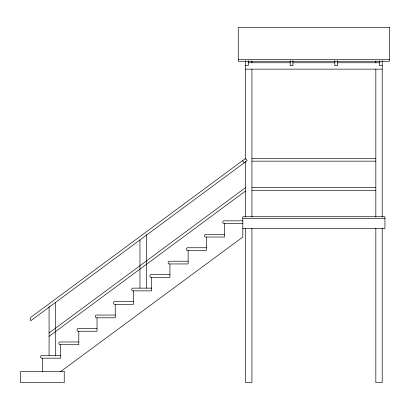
<?xml version="1.0" encoding="UTF-8"?>
<svg xmlns="http://www.w3.org/2000/svg" width="410" height="410" viewBox="0 0 410 410"><rect width="100%" height="100%" fill="white"/><g stroke="black" fill="none" stroke-linecap="round" stroke-linejoin="round"><path stroke-width="0.61" d="M49.072 332.966L245.544 187.58M49.072 336.364L245.544 190.983M60.588 371.624L242.812 237.031L242.812 216.736L384.944 216.736L384.944 228.58L242.812 228.58M238.256 59.552L389.5 59.552M248.101 62.761L290.249 62.761M292.801 62.761L334.955 62.761M337.507 62.761L379.655 62.761M245.544 65.682L248.275 65.682L248.275 60.603M382.212 65.682L379.476 65.682L379.476 60.603M245.544 69.136L382.212 69.136M251.924 158.424L375.832 158.424M251.924 161.161L375.832 161.161M251.924 187.58L375.832 187.58M251.924 190.317L375.832 190.317M242.812 218.561L384.944 218.561M242.812 220.836L223.675 220.836A1.481 1.481 0 0 0 223.675 223.573L242.812 223.573M224.588 234.3L205.456 234.3A1.481 1.481 0 0 0 205.456 237.031L224.588 237.031L224.588 223.573M206.368 247.758L187.232 247.758A1.481 1.481 0 0 0 187.232 250.489L206.368 250.489L206.368 237.031M188.144 261.216L169.012 261.216A1.481 1.481 0 0 0 169.012 263.948L188.144 263.948L188.144 250.489M169.924 274.674L150.788 274.674A1.481 1.481 0 0 0 150.788 277.411L169.924 277.411L169.924 263.948M151.7 288.138L132.568 288.138A1.481 1.481 0 0 0 132.568 290.869L151.7 290.869L151.7 277.411M133.475 301.596L114.344 301.596A1.481 1.481 0 0 0 114.344 304.328L133.475 304.328L133.475 290.869M115.256 315.054L96.124 315.054A1.481 1.481 0 0 0 96.124 317.786L115.256 317.786L115.256 304.328M97.032 328.512L77.9 328.512A1.481 1.481 0 0 0 77.9 331.249L97.032 331.249L97.032 317.786M78.812 341.976L59.675 341.976A1.481 1.481 0 0 0 59.675 344.707L78.812 344.707L78.812 331.249M60.588 355.434L41.456 355.434A1.481 1.481 0 0 0 41.456 358.166L60.588 358.166L60.588 344.707M242.612 160.592L244.242 162.79M382.212 60.603L382.212 216.931M382.212 228.406L382.212 382.561L375.832 382.561L375.832 228.406M375.832 60.895L375.832 62.812M375.832 69.136L375.832 216.931M337.568 60.603L337.568 65.682L334.832 65.682L334.832 60.603M292.924 60.603L292.924 65.682L290.188 65.682L290.188 60.603M251.924 60.895L251.924 62.812M251.924 69.136L251.924 216.931M251.924 228.406L251.924 382.561L245.544 382.561L245.544 228.406M245.544 60.603L245.544 159.326M245.544 161.248L245.544 216.931M146.349 234.617L146.349 288.138M139.969 239.958L139.969 288.138M55.447 302.549L55.447 355.434M49.072 306.624L49.072 355.434M42.368 358.166L42.368 371.624M245.544 158.424L30.668 317.427L30.668 320.825L247.168 160.623L245.544 158.424M389.5 27.439L238.256 27.439L238.256 61.28L389.5 61.28L389.5 27.439M64.232 371.624L20.5 371.624L20.5 382.561L64.232 382.561L64.232 371.624"/></g></svg>
